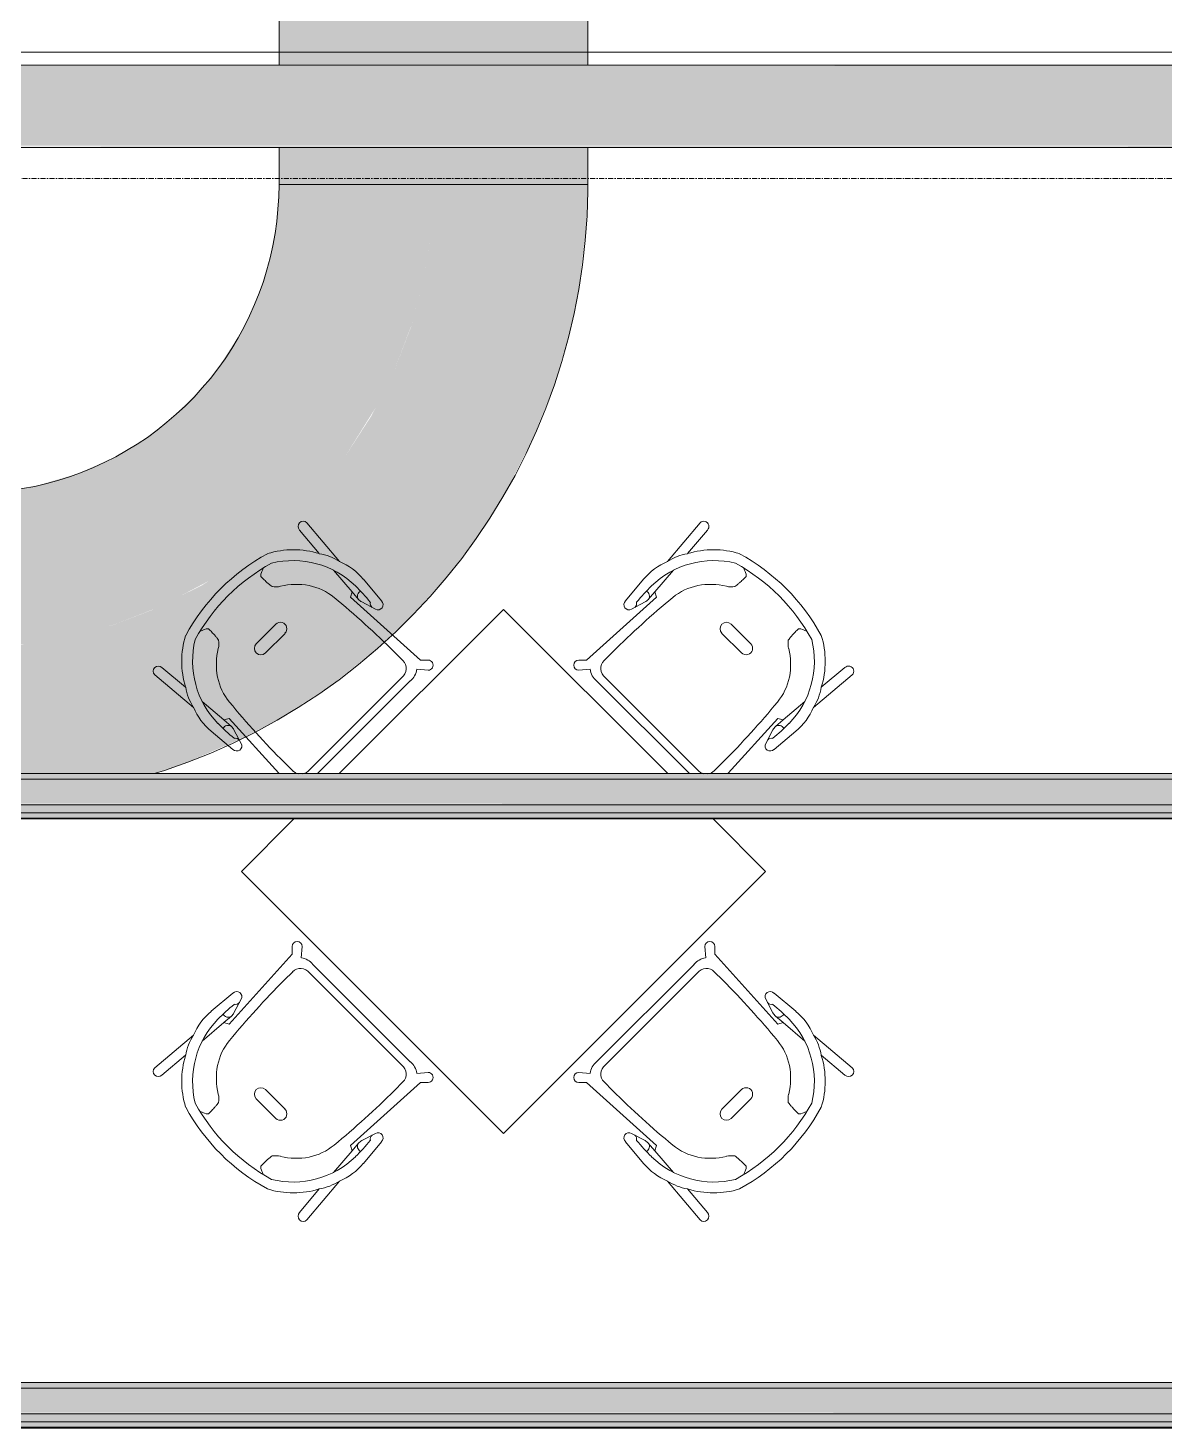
# Model space of a CAD drawing. Header units: inches. Extents: x 22011 to 32682, y -23296 to -20170.
# Drawn here: x 32129.1 to 32239.6, y -22471.5 to -22335.4 of the extents above; entities that cross this region are included whole.
import ezdxf

# ---------------------------------------------------------------- set-up
doc = ezdxf.new("R2010")
doc.units = ezdxf.units.IN
doc.header["$MEASUREMENT"] = 0
doc.linetypes.add('Grid Line 1_2_', pattern=[0.875, 0.5, -0.125, 0.125, -0.125])
for name, color, linetype, lineweight in [('A-ROOF', 132, 'Continuous', 9), ('C-TOPO', 7, 'Continuous', 9), ('I-FURN', 30, 'Continuous', 9), ('M-HVAC-DUCT', 70, 'Continuous', 9), ('S-BEAM', 12, 'Continuous', 9), ('S-GRID', 1, 'Continuous', 9)]:
    doc.layers.add(name, color=color, linetype=linetype, lineweight=lineweight)

# ---------------------------------------------------------------- blocks, each defined once
blk = doc.blocks.new('Falcon 7700 Series Pedestal Base - 36_ Square Top x 30_ - Wheelchair Height-V99-Roof Low')
at = {"layer": 'I-FURN'}
for p, q in [((4.53, 18), (-18, 18)), ((-18, 18), (-18, -4.53)), ((18, 18), (10.79, 18)), ((18, -18), (18, 18)), ((-18, -10.79), (-18, -18)), ((-18, -18), (18, -18))]:
    blk.add_line(p, q, dxfattribs=at)
blk = doc.blocks.new('HermanMiller_Collection_Air-Chair_SideChair_Arms - Arms-V100-Roof Low')
at = {"layer": 'I-FURN'}
for p, q in [((-3.55, 10.02), (-8.45, 10.45)), ((2.04, 10.2), (-0.69, 10.45)), ((-8.45, 9.45), (-5.47, 9.18)), ((-3.35, 9.02), (-0.6, 8.8)), ((-0.34, 8.32), (-0.6, 8.8)), ((-0.6, 8.8), (0.38, 8.73)), ((8.79, 8.8), (-0.34, 8.32)), ((0.77, 8.78), (2.2, 9.22)), ((9.32, 9.33), (8.79, 8.8)), ((9.17, 7.94), (10.01, 8.64)), ((6.45, 7.57), (7.62, 7.57)), ((8.7, 6.35), (8.7, -6.35)), ((9.52, -6.01), (9.52, 6.69)), ((-3.6, 1.35), (-3.6, -1.35)), ((-2.35, -1.35), (-2.35, 1.35)), ((6.45, -7.57), (7.62, -7.57)), ((-5.47, -9.18), (-8.45, -9.45)), ((-3.35, -9.02), (-0.6, -8.8)), ((-0.6, -8.8), (-0.34, -8.32)), ((0.38, -8.73), (-0.6, -8.8)), ((-0.34, -8.32), (6.83, -8.7)), ((2.2, -9.22), (0.77, -8.78)), ((-8.45, -10.45), (-3.55, -10.02)), ((-0.69, -10.45), (2.04, -10.2))]:
    blk.add_line(p, q, dxfattribs=at)
for centre, radius, start, end in [((-8.45, 9.95), 0.5, 90, 270), ((-2.46, 4.97), 5.17, 102.2096, 125.548), ((-1.25, 4.41), 6.06, 84.7201, 112.311), ((2.06, 9.7), 0.499, 287, 91.3054), ((-1.51, 1.66), 8.5, 117.7851, 152.2149), ((-0.65, 0.76), 8.69, 90.7893, 148.9202), ((-0.51, -9.88), 19.32, 84.4222, 90.7893), ((0.44, 9.26), 0.53, 159.7405, 262.7198), ((0.45, 9.65), 0.924, 265.6115, 290.3639), ((1.81, 9.64), 0.521, 212.9555, 275.0445), ((9.66, 8.99), 0.49, 315, 135), ((-0.92, 1.66), 5.55, 95.4677, 123.4626), ((6.58, -76.67), 84.24, 90.0911, 95.4677), ((7.62, 6.48), 1.09, 353.2467, 90.0911), ((7.56, 6.82), 1.97, 356.1033, 34.6542), ((9.93, 0), 19.77, 163.4787, 196.5213), ((-0.23, 0.83), 6.63, 124.5004, 148.6439), ((9.93, 0), 18.77, 163.7855, 196.2145), ((-7.66, 5.36), 2.08, 305.4968, 328.6439), ((-2.98, 1.35), 0.625, 360, 180), ((-2.98, -1.35), 0.625, 180, 360), ((-7.66, -5.36), 2.08, 31.3561, 54.5032), ((-0.65, -0.76), 8.69, 211.0798, 269.2107), ((-0.23, -0.83), 6.63, 211.3561, 235.4996), ((-1.51, -1.66), 8.5, 207.7851, 242.2149), ((-0.92, -1.66), 5.55, 236.5374, 264.5323), ((7.62, -6.48), 1.09, 327.2652, 6.7533), ((6.58, 76.67), 84.24, 264.5323, 269.9089), ((7.62, -6.48), 1.09, 269.9089, 306.7402), ((-8.45, -9.95), 0.5, 90, 270), ((-2.46, -4.97), 5.17, 234.452, 257.7904), ((-0.51, 9.88), 19.32, 269.2107, 275.5778), ((0.44, -9.26), 0.53, 97.2802, 200.2595), ((0.45, -9.65), 0.924, 69.6361, 94.3885), ((1.81, -9.64), 0.521, 84.9555, 147.0445), ((2.06, -9.7), 0.499, 268.6946, 73), ((-1.25, -4.41), 6.06, 247.689, 275.2799)]:
    blk.add_arc(centre, radius, start, end, dxfattribs=at)
for centre, major_axis, ratio, start_param, end_param in [((-7.46, 6.92), (0.03, 3.66), 0.320235, 2.34328, 2.536765), ((-7.87, 5.38), (-0.03, 1.79), 0.298783, 2.522217, 3.153947), ((-7.46, -6.92), (-0.03, 3.66), 0.320235, 0.604828, 0.798312), ((-7.87, -5.38), (0.03, 1.79), 0.298783, 6.270831, 6.902561)]:
    blk.add_ellipse(centre, major_axis=major_axis, ratio=ratio, start_param=start_param, end_param=end_param, dxfattribs=at)
for points in [[(-6.45, 3.67), (-6.52, 3.66), (-6.67, 3.64), (-6.9, 3.62), (-7.13, 3.61), (-7.4, 3.6), (-7.65, 3.59), (-7.83, 3.59)], [(-6.45, -3.67), (-6.52, -3.66), (-6.67, -3.64), (-6.9, -3.62), (-7.13, -3.61), (-7.4, -3.6), (-7.65, -3.59), (-7.83, -3.59)]]:
    blk.add_open_spline(points, degree=3, knots=[-1, -1, -1, -1, -0.75, -0.5, -0.375, -0.25, 0, 0, 0, 0], dxfattribs=at)
blk = doc.blocks.new('HermanMiller_Collection_Air-Chair_SideChair_Arms - Arms-460524-Roof Low')
at = {"layer": 'I-FURN'}
for p, q in [((-8.45, 10.45), (-3.55, 10.02)), ((-0.69, 10.45), (2.04, 10.2)), ((-5.47, 9.18), (-8.45, 9.45)), ((-3.35, 9.02), (-0.6, 8.8)), ((-0.6, 8.8), (-0.34, 8.32)), ((0.38, 8.73), (-0.6, 8.8)), ((-0.34, 8.32), (8.79, 8.8)), ((2.2, 9.22), (0.77, 8.78)), ((8.79, 8.8), (9.32, 9.33)), ((10.01, 8.64), (9.17, 7.94)), ((6.45, 7.57), (7.62, 7.57)), ((8.7, -6.35), (8.7, 6.35)), ((9.52, 6.69), (9.52, -6.69)), ((-3.6, -1.35), (-3.6, 1.35)), ((-2.35, 1.35), (-2.35, -1.35)), ((6.45, -7.57), (7.62, -7.57)), ((9.17, -7.94), (10.01, -8.64)), ((-8.45, -9.45), (-5.47, -9.18)), ((-3.35, -9.02), (-0.6, -8.8)), ((-0.34, -8.32), (-0.6, -8.8)), ((-0.6, -8.8), (0.38, -8.73)), ((8.79, -8.8), (-0.34, -8.32)), ((0.77, -8.78), (2.2, -9.22)), ((9.32, -9.33), (8.79, -8.8)), ((-3.55, -10.02), (-8.45, -10.45)), ((2.04, -10.2), (-0.69, -10.45))]:
    blk.add_line(p, q, dxfattribs=at)
for centre, radius, start, end in [((-8.45, 9.95), 0.5, 90, 270), ((-2.46, 4.97), 5.17, 102.2096, 125.548), ((-1.25, 4.41), 6.06, 84.7201, 112.311), ((2.06, 9.7), 0.499, 287, 91.3054), ((-1.51, 1.66), 8.5, 117.7851, 152.2149), ((-0.65, 0.76), 8.69, 90.7893, 148.9202), ((-0.51, -9.88), 19.32, 84.4222, 90.7893), ((0.44, 9.26), 0.53, 159.7405, 262.7198), ((0.45, 9.65), 0.924, 265.6115, 290.3639), ((1.81, 9.64), 0.521, 212.9555, 275.0445), ((9.66, 8.99), 0.49, 315, 135), ((-0.92, 1.66), 5.55, 95.4677, 123.4626), ((6.58, -76.67), 84.24, 90.0911, 95.4677), ((7.62, 6.48), 1.09, 353.2467, 90.0911), ((7.56, 6.82), 1.97, 356.1033, 34.6542), ((9.93, 0), 19.77, 163.4787, 196.5213), ((-0.23, 0.83), 6.63, 124.5004, 148.6439), ((9.93, 0), 18.77, 163.7855, 196.2145), ((-7.66, 5.36), 2.08, 305.4968, 328.6439), ((-2.98, 1.35), 0.625, 0, 180), ((-2.98, -1.35), 0.625, 180, 0), ((-7.66, -5.36), 2.08, 31.3561, 54.5032), ((-0.65, -0.76), 8.69, 211.0798, 269.2107), ((-0.23, -0.83), 6.63, 211.3561, 235.4996), ((-1.51, -1.66), 8.5, 207.7851, 242.2149), ((-0.92, -1.66), 5.55, 236.5374, 264.5323), ((7.62, -6.48), 1.09, 269.9089, 6.7533), ((7.56, -6.82), 1.97, 325.3458, 3.8967), ((6.58, 76.67), 84.24, 264.5323, 269.9089), ((-8.45, -9.95), 0.5, 90, 270), ((-2.46, -4.97), 5.17, 234.452, 257.7904), ((-0.51, 9.88), 19.32, 269.2107, 275.5778), ((0.44, -9.26), 0.53, 97.2802, 200.2595), ((0.45, -9.65), 0.924, 69.6361, 94.3885), ((1.81, -9.64), 0.521, 84.9555, 147.0445), ((2.06, -9.7), 0.499, 268.6946, 73), ((9.66, -8.99), 0.49, 225, 45), ((-1.25, -4.41), 6.06, 247.689, 275.2799)]:
    blk.add_arc(centre, radius, start, end, dxfattribs=at)
for centre, major_axis, ratio, start_param, end_param in [((-7.46, 6.92), (0.03, 3.66), 0.320235, 2.34328, 2.536765), ((-7.87, 5.38), (-0.03, 1.79), 0.298783, 2.522217, 3.153947), ((-7.46, -6.92), (-0.03, 3.66), 0.320235, 0.604828, 0.798312), ((-7.87, -5.38), (0.03, 1.79), 0.298783, 6.270831, 6.902561)]:
    blk.add_ellipse(centre, major_axis=major_axis, ratio=ratio, start_param=start_param, end_param=end_param, dxfattribs=at)
for points in [[(-6.45, 3.67), (-6.52, 3.66), (-6.67, 3.64), (-6.9, 3.62), (-7.13, 3.61), (-7.4, 3.6), (-7.65, 3.59), (-7.83, 3.59)], [(-6.45, -3.67), (-6.52, -3.66), (-6.67, -3.64), (-6.9, -3.62), (-7.13, -3.61), (-7.4, -3.6), (-7.65, -3.59), (-7.83, -3.59)]]:
    blk.add_open_spline(points, degree=3, knots=[-1, -1, -1, -1, -0.75, -0.5, -0.375, -0.25, 0, 0, 0, 0], dxfattribs=at)
blk = doc.blocks.new('HermanMiller_Collection_Air-Chair_SideChair_Arms - Arms-V101-Roof Low')
at = {"layer": 'I-FURN'}
for p, q in [((-8.45, 10.45), (-3.55, 10.02)), ((-0.69, 10.45), (2.04, 10.2)), ((-5.47, 9.18), (-8.45, 9.45)), ((-3.35, 9.02), (-0.6, 8.8)), ((-0.6, 8.8), (-0.34, 8.32)), ((0.38, 8.73), (-0.6, 8.8)), ((-0.34, 8.32), (6.83, 8.7)), ((2.2, 9.22), (0.77, 8.78)), ((6.45, 7.57), (7.62, 7.57)), ((8.7, -6.35), (8.7, 6.35)), ((9.52, 6.01), (9.52, -6.69)), ((-3.6, -1.35), (-3.6, 1.35)), ((-2.35, 1.35), (-2.35, -1.35)), ((6.45, -7.57), (7.62, -7.57)), ((9.17, -7.94), (10.01, -8.64)), ((-8.45, -9.45), (-5.47, -9.18)), ((-3.35, -9.02), (-0.6, -8.8)), ((-0.34, -8.32), (-0.6, -8.8)), ((-0.6, -8.8), (0.38, -8.73)), ((8.79, -8.8), (-0.34, -8.32)), ((0.77, -8.78), (2.2, -9.22)), ((9.32, -9.33), (8.79, -8.8)), ((-3.55, -10.02), (-8.45, -10.45)), ((2.04, -10.2), (-0.69, -10.45))]:
    blk.add_line(p, q, dxfattribs=at)
for centre, radius, start, end in [((-8.45, 9.95), 0.5, 90, 270), ((-2.46, 4.97), 5.17, 102.2096, 125.548), ((-1.25, 4.41), 6.06, 84.7201, 112.311), ((2.06, 9.7), 0.499, 287, 91.3054), ((-1.51, 1.66), 8.5, 117.7851, 152.2149), ((-0.65, 0.76), 8.69, 90.7893, 148.9202), ((-0.51, -9.88), 19.32, 84.4222, 90.7893), ((0.44, 9.26), 0.53, 159.7405, 262.7198), ((0.45, 9.65), 0.924, 265.6115, 290.3639), ((1.81, 9.64), 0.521, 212.9555, 275.0445), ((-0.92, 1.66), 5.55, 95.4677, 123.4626), ((6.58, -76.67), 84.24, 90.0911, 95.4677), ((7.62, 6.48), 1.09, 53.2598, 90.0911), ((7.62, 6.48), 1.09, 353.2467, 32.7348), ((9.93, 0), 19.77, 163.4787, 196.5213), ((-0.23, 0.83), 6.63, 124.5004, 148.6439), ((9.93, 0), 18.77, 163.7855, 196.2145), ((-7.66, 5.36), 2.08, 305.4968, 328.6439), ((-2.98, 1.35), 0.625, 0, 180), ((-2.98, -1.35), 0.625, 180, 0), ((-7.66, -5.36), 2.08, 31.3561, 54.5032), ((-0.65, -0.76), 8.69, 211.0798, 269.2107), ((-0.23, -0.83), 6.63, 211.3561, 235.4996), ((-1.51, -1.66), 8.5, 207.7851, 242.2149), ((-0.92, -1.66), 5.55, 236.5374, 264.5323), ((7.62, -6.48), 1.09, 269.9089, 6.7533), ((7.56, -6.82), 1.97, 325.3458, 3.8967), ((6.58, 76.67), 84.24, 264.5323, 269.9089), ((-8.45, -9.95), 0.5, 90, 270), ((-2.46, -4.97), 5.17, 234.452, 257.7904), ((-0.51, 9.88), 19.32, 269.2107, 275.5778), ((0.44, -9.26), 0.53, 97.2802, 200.2595), ((0.45, -9.65), 0.924, 69.6361, 94.3885), ((1.81, -9.64), 0.521, 84.9555, 147.0445), ((2.06, -9.7), 0.499, 268.6946, 73), ((9.66, -8.99), 0.49, 225, 45), ((-1.25, -4.41), 6.06, 247.689, 275.2799)]:
    blk.add_arc(centre, radius, start, end, dxfattribs=at)
for centre, major_axis, ratio, start_param, end_param in [((-7.46, 6.92), (0.03, 3.66), 0.320235, 2.34328, 2.536765), ((-7.87, 5.38), (-0.03, 1.79), 0.298783, 2.522217, 3.153947), ((-7.46, -6.92), (-0.03, 3.66), 0.320235, 0.604828, 0.798312), ((-7.87, -5.38), (0.03, 1.79), 0.298783, 6.270831, 6.902561)]:
    blk.add_ellipse(centre, major_axis=major_axis, ratio=ratio, start_param=start_param, end_param=end_param, dxfattribs=at)
for points in [[(-6.45, 3.67), (-6.52, 3.66), (-6.67, 3.64), (-6.9, 3.62), (-7.13, 3.61), (-7.4, 3.6), (-7.65, 3.59), (-7.83, 3.59)], [(-6.45, -3.67), (-6.52, -3.66), (-6.67, -3.64), (-6.9, -3.62), (-7.13, -3.61), (-7.4, -3.6), (-7.65, -3.59), (-7.83, -3.59)]]:
    blk.add_open_spline(points, degree=3, knots=[-1, -1, -1, -1, -0.75, -0.5, -0.375, -0.25, 0, 0, 0, 0], dxfattribs=at)
blk = doc.blocks.new('HermanMiller_Collection_Air-Chair_SideChair_Arms - Arms-V70-Roof Low')
at = {"layer": 'I-FURN'}
for p, q in [((-3.55, 10.02), (-8.45, 10.45)), ((2.04, 10.2), (-0.69, 10.45)), ((-8.45, 9.45), (-5.47, 9.18)), ((-3.35, 9.02), (-0.6, 8.8)), ((-0.34, 8.32), (-0.6, 8.8)), ((-0.6, 8.8), (0.38, 8.73)), ((8.79, 8.8), (-0.34, 8.32)), ((0.77, 8.78), (2.2, 9.22)), ((9.32, 9.33), (8.79, 8.8)), ((9.17, 7.94), (10.01, 8.64)), ((6.45, 7.57), (7.62, 7.57)), ((8.7, 6.35), (8.7, -6.35)), ((9.52, -6.69), (9.52, 6.69)), ((-3.6, 1.35), (-3.6, -1.35)), ((-2.35, -1.35), (-2.35, 1.35)), ((6.45, -7.57), (7.62, -7.57)), ((10.01, -8.64), (9.17, -7.94)), ((-5.47, -9.18), (-8.45, -9.45)), ((-3.35, -9.02), (-0.6, -8.8)), ((-0.6, -8.8), (-0.34, -8.32)), ((0.38, -8.73), (-0.6, -8.8)), ((-0.34, -8.32), (8.79, -8.8)), ((2.2, -9.22), (0.77, -8.78)), ((8.79, -8.8), (9.32, -9.33)), ((-8.45, -10.45), (-3.55, -10.02)), ((-0.69, -10.45), (2.04, -10.2))]:
    blk.add_line(p, q, dxfattribs=at)
for centre, radius, start, end in [((-8.45, 9.95), 0.5, 90, 270), ((-2.46, 4.97), 5.17, 102.2096, 125.548), ((-1.25, 4.41), 6.06, 84.7201, 112.311), ((2.06, 9.7), 0.499, 287, 91.3054), ((-1.51, 1.66), 8.5, 117.7851, 152.2149), ((-0.65, 0.76), 8.69, 90.7893, 148.9202), ((-0.51, -9.88), 19.32, 84.4222, 90.7893), ((0.44, 9.26), 0.53, 159.7405, 262.7198), ((0.45, 9.65), 0.924, 265.6115, 290.3639), ((1.81, 9.64), 0.521, 212.9555, 275.0445), ((9.66, 8.99), 0.49, 315, 135), ((-0.92, 1.66), 5.55, 95.4677, 123.4626), ((6.58, -76.67), 84.24, 90.0911, 95.4677), ((7.62, 6.48), 1.09, 353.2467, 90.0911), ((7.56, 6.82), 1.97, 356.1033, 34.6542), ((9.93, 0), 19.77, 163.4787, 196.5213), ((-0.23, 0.83), 6.63, 124.5004, 148.6439), ((9.93, 0), 18.77, 163.7855, 196.2145), ((-7.66, 5.36), 2.08, 305.4968, 328.6439), ((-2.98, 1.35), 0.625, 360, 180), ((-2.98, -1.35), 0.625, 180, 360), ((-7.66, -5.36), 2.08, 31.3561, 54.5032), ((-0.65, -0.76), 8.69, 211.0798, 269.2107), ((-0.23, -0.83), 6.63, 211.3561, 235.4996), ((-1.51, -1.66), 8.5, 207.7851, 242.2149), ((-0.92, -1.66), 5.55, 236.5374, 264.5323), ((7.62, -6.48), 1.09, 269.9089, 6.7533), ((7.56, -6.82), 1.97, 325.3458, 3.8967), ((6.58, 76.67), 84.24, 264.5323, 269.9089), ((-8.45, -9.95), 0.5, 90, 270), ((-2.46, -4.97), 5.17, 234.452, 257.7904), ((-0.51, 9.88), 19.32, 269.2107, 275.5778), ((0.44, -9.26), 0.53, 97.2802, 200.2595), ((0.45, -9.65), 0.924, 69.6361, 94.3885), ((1.81, -9.64), 0.521, 84.9555, 147.0445), ((2.06, -9.7), 0.499, 268.6946, 73), ((9.66, -8.99), 0.49, 225, 45), ((-1.25, -4.41), 6.06, 247.689, 275.2799)]:
    blk.add_arc(centre, radius, start, end, dxfattribs=at)
for centre, major_axis, ratio, start_param, end_param in [((-7.46, 6.92), (0.03, 3.66), 0.320235, 2.34328, 2.536765), ((-7.87, 5.38), (-0.03, 1.79), 0.298783, 2.522217, 3.153947), ((-7.46, -6.92), (-0.03, 3.66), 0.320235, 0.604828, 0.798312), ((-7.87, -5.38), (0.03, 1.79), 0.298783, 6.270831, 6.902561)]:
    blk.add_ellipse(centre, major_axis=major_axis, ratio=ratio, start_param=start_param, end_param=end_param, dxfattribs=at)
for points in [[(-6.45, 3.67), (-6.52, 3.66), (-6.67, 3.64), (-6.9, 3.62), (-7.13, 3.61), (-7.4, 3.6), (-7.65, 3.59), (-7.83, 3.59)], [(-6.45, -3.67), (-6.52, -3.66), (-6.67, -3.64), (-6.9, -3.62), (-7.13, -3.61), (-7.4, -3.6), (-7.65, -3.59), (-7.83, -3.59)]]:
    blk.add_open_spline(points, degree=3, knots=[-1, -1, -1, -1, -0.75, -0.5, -0.375, -0.25, 0, 0, 0, 0], dxfattribs=at)
blk = doc.blocks.new('Girt_Z - 10_D-559341-Roof Low')
at = {"layer": 'S-BEAM'}
h = blk.add_hatch(color=256, dxfattribs=at)
h.paths.add_polyline_path([(26257.69, -22408.42), (26257.69, -22407.85), (25726.39, -22407.85), (25726.39, -22408.42), (26230.93, -22408.42)], flags=0)
h.paths.add_polyline_path([(22225.09, -22408.42), (22376.1, -22408.42), (22376.1, -22407.85), (22225.09, -22407.85)], flags=0)
h.paths.add_polyline_path([(22376.89, -22408.42), (22793.89, -22408.42), (22793.89, -22407.85), (22376.89, -22407.85)], flags=0)
h.paths.add_polyline_path([(22798.89, -22408.42), (23141.61, -22408.42), (23141.61, -22407.85), (22798.89, -22407.85)], flags=0)
h.paths.add_polyline_path([(25721.39, -22408.42), (25721.39, -22407.85), (25647.39, -22407.85), (25647.39, -22408.42), (25698.94, -22408.42)], flags=0)
h.paths.add_polyline_path([(23146.61, -22408.42), (24625.89, -22408.42), (24625.89, -22407.85), (23146.61, -22407.85), (23146.61, -22408.12)], flags=0)
h.paths.add_polyline_path([(25642.39, -22408.42), (25642.39, -22407.85), (25381.39, -22407.85), (25381.39, -22408.42), (25632.44, -22408.42)], flags=0)
h.paths.add_polyline_path([(25376.39, -22408.42), (25376.39, -22407.85), (25302.39, -22407.85), (25302.39, -22408.42), (25366.45, -22408.42)], flags=0)
h.paths.add_polyline_path([(25297.39, -22408.42), (25297.39, -22407.85), (25170.39, -22407.85), (25170.39, -22408.42), (25266.7, -22408.42)], flags=0)
h.paths.add_polyline_path([(25165.39, -22408.42), (25165.39, -22407.85), (25110.89, -22407.85), (25110.89, -22408.42), (25133.7, -22408.42)], flags=0)
h.paths.add_polyline_path([(25105.89, -22408.42), (25105.89, -22407.85), (24978.89, -22407.85), (24978.89, -22408.42), (25100.45, -22408.42)], flags=0)
h.paths.add_polyline_path([(24973.89, -22408.42), (24973.89, -22407.85), (24630.89, -22407.85), (24630.89, -22408.42), (24967.46, -22408.42)], flags=0)
blk.add_hatch(color=256, dxfattribs=at).paths.add_polyline_path([(26230.93, -22410.75), (26257.69, -22410.75), (26257.69, -22408.42), (22225.09, -22408.42), (22225.09, -22410.75), (26214.3, -22410.75)], flags=0)
h = blk.add_hatch(color=256, dxfattribs=at)
h.paths.add_polyline_path([(24734.71, -22410.91), (24973.89, -22410.81), (24973.89, -22410.75), (24630.89, -22410.84), (24630.89, -22410.91), (24701.46, -22410.91)], flags=0)
h.paths.add_polyline_path([(22225.09, -22410.91), (22376.1, -22410.84), (22376.1, -22410.75), (22225.09, -22410.84), (22225.09, -22410.9)], flags=0)
h.paths.add_polyline_path([(26257.69, -22410.91), (26257.69, -22410.75), (25726.39, -22410.84), (25726.39, -22410.91), (26230.93, -22410.91)], flags=0)
h.paths.add_polyline_path([(22376.89, -22410.91), (22793.89, -22410.84), (22793.89, -22410.75), (22376.89, -22410.84), (22376.89, -22410.9)], flags=0)
h.paths.add_polyline_path([(22798.89, -22410.91), (23141.61, -22410.84), (23141.61, -22410.75), (22798.89, -22410.85), (22798.89, -22410.9)], flags=0)
h.paths.add_polyline_path([(23146.61, -22410.91), (24625.89, -22410.8), (24625.89, -22410.75), (23146.61, -22410.85), (23146.61, -22410.9)], flags=0)
h.paths.add_polyline_path([(25721.39, -22410.91), (25721.39, -22410.75), (25647.39, -22410.84), (25647.39, -22410.91), (25698.94, -22410.91)], flags=0)
h.paths.add_polyline_path([(25642.39, -22410.91), (25642.39, -22410.75), (25381.39, -22410.84), (25381.39, -22410.91), (25632.44, -22410.91)], flags=0)
h.paths.add_polyline_path([(25376.39, -22410.91), (25376.39, -22410.75), (25302.39, -22410.84), (25302.39, -22410.91), (25366.45, -22410.91)], flags=0)
h.paths.add_polyline_path([(25133.7, -22410.91), (25165.39, -22410.82), (25165.39, -22410.75), (25110.89, -22410.84), (25110.89, -22410.91), (25117.08, -22410.91)], flags=0)
h.paths.add_polyline_path([(25297.39, -22410.91), (25297.39, -22410.75), (25170.39, -22410.84), (25170.39, -22410.91), (25266.7, -22410.91)], flags=0)
h.paths.add_polyline_path([(24978.89, -22410.91), (25105.89, -22410.81), (25105.89, -22410.75), (24978.89, -22410.84), (24978.89, -22410.9)], flags=0)
h = blk.add_hatch(color=256, dxfattribs=at)
h.paths.add_polyline_path([(24535.22, -22411.67), (24625.89, -22411.67), (24625.89, -22410.91), (23146.61, -22410.91), (23146.61, -22411.67), (24518.59, -22411.67)], flags=0)
h.paths.add_polyline_path([(26257.69, -22411.67), (26257.69, -22410.91), (25726.39, -22410.91), (25726.39, -22411.67), (26230.93, -22411.67)], flags=0)
h.paths.add_polyline_path([(22241.02, -22411.67), (22376.1, -22411.67), (22376.1, -22410.91), (22225.09, -22410.91), (22225.09, -22411.67)], flags=0)
h.paths.add_polyline_path([(22376.89, -22411.67), (22793.89, -22411.67), (22793.89, -22410.91), (22376.89, -22410.91)], flags=0)
h.paths.add_polyline_path([(22798.89, -22411.67), (23141.61, -22411.67), (23141.61, -22410.91), (22798.89, -22410.91)], flags=0)
h.paths.add_polyline_path([(25721.39, -22411.67), (25721.39, -22410.91), (25647.39, -22410.91), (25647.39, -22411.67), (25698.94, -22411.67)], flags=0)
h.paths.add_polyline_path([(25642.39, -22411.67), (25642.39, -22410.91), (25381.39, -22410.91), (25381.39, -22411.67), (25632.44, -22411.67)], flags=0)
h.paths.add_polyline_path([(25376.39, -22411.67), (25376.39, -22410.91), (25302.39, -22410.91), (25302.39, -22411.67), (25366.45, -22411.67)], flags=0)
h.paths.add_polyline_path([(25297.39, -22411.67), (25297.39, -22410.91), (25170.39, -22410.91), (25170.39, -22411.67), (25266.7, -22411.67)], flags=0)
h.paths.add_polyline_path([(25165.39, -22411.67), (25165.39, -22410.91), (25110.89, -22410.91), (25110.89, -22411.67), (25133.7, -22411.67)], flags=0)
h.paths.add_polyline_path([(25105.89, -22411.67), (25105.89, -22410.91), (24978.89, -22410.91), (24978.89, -22411.67), (25100.45, -22411.67)], flags=0)
h.paths.add_polyline_path([(24973.89, -22411.67), (24973.89, -22410.91), (24630.89, -22410.91), (24630.89, -22411.67), (24967.46, -22411.67)], flags=0)
h = blk.add_hatch(color=256, dxfattribs=at)
h.paths.add_polyline_path([(26257.69, -22412.2), (26257.69, -22411.67), (25726.39, -22411.67), (25726.39, -22412.2), (26230.93, -22412.2)], flags=0)
h.paths.add_polyline_path([(22241.02, -22412.2), (22376.1, -22412.2), (22376.1, -22411.67), (22225.09, -22411.67), (22225.09, -22412.2)], flags=0)
h.paths.add_polyline_path([(22376.89, -22412.2), (22793.89, -22412.2), (22793.89, -22411.67), (22376.89, -22411.67)], flags=0)
h.paths.add_polyline_path([(22798.89, -22412.2), (23141.61, -22412.2), (23141.61, -22411.67), (22798.89, -22411.67)], flags=0)
h.paths.add_polyline_path([(25721.39, -22412.2), (25721.39, -22411.67), (25647.39, -22411.67), (25647.39, -22412.2), (25698.94, -22412.2)], flags=0)
h.paths.add_polyline_path([(23146.61, -22412.2), (24625.89, -22412.2), (24625.89, -22411.67), (23146.61, -22411.67)], flags=0)
h.paths.add_polyline_path([(25642.39, -22412.2), (25642.39, -22411.67), (25381.39, -22411.67), (25381.39, -22412.2), (25443.43, -22412.2), (25443.43, -22411.93), (25593.43, -22411.93), (25593.43, -22412.2), (25632.44, -22412.2)], flags=0)
h.paths.add_polyline_path([(25376.39, -22412.2), (25376.39, -22411.67), (25302.39, -22411.67), (25302.39, -22412.2), (25366.45, -22412.2)], flags=0)
h.paths.add_polyline_path([(25297.39, -22412.2), (25297.39, -22411.67), (25170.39, -22411.67), (25170.39, -22412.2), (25266.7, -22412.2)], flags=0)
h.paths.add_polyline_path([(25165.39, -22412.2), (25165.39, -22411.67), (25110.89, -22411.67), (25110.89, -22412.2), (25133.7, -22412.2)], flags=0)
h.paths.add_polyline_path([(25105.89, -22412.2), (25105.89, -22411.67), (24978.89, -22411.67), (24978.89, -22412.2), (25100.45, -22412.2)], flags=0)
h.paths.add_polyline_path([(24973.89, -22412.2), (24973.89, -22411.67), (24630.89, -22411.67), (24630.89, -22412.2), (24967.46, -22412.2)], flags=0)
for p, q in [((26257.69, -22408.42), (22225.09, -22408.42)), ((25726.39, -22407.85), (26257.69, -22407.85)), ((22225.09, -22410.91), (26257.69, -22410.91)), ((25726.39, -22411.67), (26257.69, -22411.67)), ((25726.39, -22412.2), (26257.69, -22412.2)), ((25726.39, -22412.27), (26257.69, -22412.27))]:
    blk.add_line(p, q, dxfattribs=at)
blk = doc.blocks.new('Girt_Z - 10_D-V118-Roof Low')
at = {"layer": 'S-BEAM'}
h = blk.add_hatch(color=256, dxfattribs=at)
h.paths.add_polyline_path([(26257.69, -22467.6), (26257.69, -22467.03), (25726.39, -22467.03), (25726.39, -22467.6), (26230.93, -22467.6)], flags=0)
h.paths.add_polyline_path([(22225.09, -22467.6), (22376.1, -22467.6), (22376.1, -22467.03), (22225.09, -22467.03)], flags=0)
h.paths.add_polyline_path([(22376.89, -22467.6), (22793.89, -22467.6), (22793.89, -22467.03), (22376.89, -22467.03)], flags=0)
h.paths.add_polyline_path([(25721.39, -22467.6), (25721.39, -22467.03), (25521.39, -22467.03), (25521.39, -22467.6), (25698.94, -22467.6)], flags=0)
h.paths.add_polyline_path([(22798.89, -22467.6), (23141.61, -22467.6), (23141.61, -22467.03), (22798.89, -22467.03)], flags=0)
h.paths.add_polyline_path([(23146.61, -22467.6), (24625.89, -22467.6), (24625.89, -22467.03), (23146.61, -22467.03)], flags=0)
h.paths.add_polyline_path([(25516.39, -22467.6), (25516.39, -22467.03), (25507.39, -22467.03), (25507.39, -22467.6)], flags=0)
h.paths.add_polyline_path([(25502.39, -22467.6), (25502.39, -22467.03), (25302.39, -22467.03), (25302.39, -22467.6), (25432.95, -22467.6)], flags=0)
h.paths.add_polyline_path([(25296.2, -22467.6), (25297.39, -22467.6), (25297.39, -22467.03), (25170.39, -22467.03), (25170.39, -22467.6)], flags=0)
h.paths.add_polyline_path([(25165.39, -22467.6), (25165.39, -22467.03), (25110.89, -22467.03), (25110.89, -22467.6), (25133.7, -22467.6)], flags=0)
h.paths.add_polyline_path([(24630.89, -22467.6), (24973.89, -22467.6), (24973.89, -22467.03), (24630.89, -22467.03)], flags=0)
h.paths.add_polyline_path([(25105.89, -22467.6), (25105.89, -22467.03), (24978.89, -22467.03), (24978.89, -22467.6), (25100.45, -22467.6)], flags=0)
blk.add_hatch(color=256, dxfattribs=at).paths.add_polyline_path([(26230.93, -22469.93), (26257.69, -22469.93), (26257.69, -22467.6), (22225.09, -22467.6), (22225.09, -22469.93), (26197.68, -22469.93)], flags=0)
h = blk.add_hatch(color=256, dxfattribs=at)
h.paths.add_polyline_path([(26230.93, -22470.09), (26257.69, -22470.02), (26257.69, -22469.93), (25726.39, -22470.02), (25726.39, -22470.09), (26197.68, -22470.09)], flags=0)
h.paths.add_polyline_path([(24501.97, -22470.09), (24625.89, -22469.99), (24625.89, -22469.93), (23146.61, -22470.04), (23146.61, -22470.09), (24368.97, -22470.09)], flags=0)
h.paths.add_polyline_path([(22225.09, -22470.09), (22376.1, -22470.02), (22376.1, -22469.93), (22225.09, -22470.02), (22225.09, -22470.08)], flags=0)
h.paths.add_polyline_path([(24630.89, -22470.09), (24973.89, -22469.99), (24973.89, -22469.93), (24630.89, -22470.02), (24630.89, -22470.08)], flags=0)
h.paths.add_polyline_path([(25721.39, -22470.09), (25721.39, -22469.93), (25521.39, -22470.02), (25521.39, -22470.09), (25698.94, -22470.09)], flags=0)
h.paths.add_polyline_path([(24978.89, -22470.09), (25105.89, -22470), (25105.89, -22469.93), (24978.89, -22470.02), (24978.89, -22470.09)], flags=0)
h.paths.add_polyline_path([(22376.89, -22470.09), (22793.89, -22470.02), (22793.89, -22469.93), (22376.89, -22470.03), (22376.89, -22470.08)], flags=0)
h.paths.add_polyline_path([(23141.61, -22470.09), (23141.61, -22469.93), (22798.89, -22470.03), (22798.89, -22470.09), (23039, -22470.09)], flags=0)
h.paths.add_polyline_path([(25110.89, -22470.09), (25165.39, -22470), (25165.39, -22469.93), (25110.89, -22470.02), (25110.89, -22470.09)], flags=0)
h.paths.add_polyline_path([(25170.39, -22470.09), (25297.39, -22470), (25297.39, -22469.93), (25170.39, -22470.02), (25170.39, -22470.09)], flags=0)
h.paths.add_polyline_path([(25516.39, -22470.09), (25516.39, -22469.93), (25507.39, -22470.02), (25507.39, -22470.09)], flags=0)
h.paths.add_polyline_path([(25502.39, -22470.09), (25502.39, -22469.93), (25302.39, -22470.02), (25302.39, -22470.09), (25432.95, -22470.09)], flags=0)
h = blk.add_hatch(color=256, dxfattribs=at)
h.paths.add_polyline_path([(24978.89, -22470.86), (25105.89, -22470.86), (25105.89, -22470.09), (24978.89, -22470.09)], flags=0)
h.paths.add_polyline_path([(26257.69, -22470.86), (26257.69, -22470.09), (25726.39, -22470.09), (25726.39, -22470.86), (26230.93, -22470.86)], flags=0)
h.paths.add_polyline_path([(22241.02, -22470.86), (22376.1, -22470.86), (22376.1, -22470.09), (22225.09, -22470.09), (22225.09, -22470.86)], flags=0)
h.paths.add_polyline_path([(22376.89, -22470.86), (22793.89, -22470.86), (22793.89, -22470.09), (22376.89, -22470.09)], flags=0)
h.paths.add_polyline_path([(22798.89, -22470.86), (23141.61, -22470.86), (23141.61, -22470.09), (22798.89, -22470.09)], flags=0)
h.paths.add_polyline_path([(25721.39, -22470.86), (25721.39, -22470.09), (25521.39, -22470.09), (25521.39, -22470.86), (25698.94, -22470.86)], flags=0)
h.paths.add_polyline_path([(23146.61, -22470.86), (24625.89, -22470.86), (24625.89, -22470.09), (23146.61, -22470.09)], flags=0)
h.paths.add_polyline_path([(25516.39, -22470.86), (25516.39, -22470.09), (25507.39, -22470.09), (25507.39, -22470.86)], flags=0)
h.paths.add_polyline_path([(25502.39, -22470.86), (25502.39, -22470.09), (25302.39, -22470.09), (25302.39, -22470.86), (25432.95, -22470.86)], flags=0)
h.paths.add_polyline_path([(25297.39, -22470.86), (25297.39, -22470.09), (25170.39, -22470.09), (25170.39, -22470.86), (25295.99, -22470.86)], flags=0)
h.paths.add_polyline_path([(25165.39, -22470.86), (25165.39, -22470.09), (25110.89, -22470.09), (25110.89, -22470.86), (25133.7, -22470.86)], flags=0)
h.paths.add_polyline_path([(24630.89, -22470.86), (24973.89, -22470.86), (24973.89, -22470.09), (24630.89, -22470.09)], flags=0)
h = blk.add_hatch(color=256, dxfattribs=at)
h.paths.add_polyline_path([(26257.69, -22471.39), (26257.69, -22470.86), (25726.39, -22470.86), (25726.39, -22471.39), (26230.93, -22471.39)], flags=0)
h.paths.add_polyline_path([(22225.09, -22471.39), (22376.1, -22471.39), (22376.1, -22470.86), (22225.09, -22470.86)], flags=0)
h.paths.add_polyline_path([(22376.89, -22471.39), (22793.89, -22471.39), (22793.89, -22470.86), (22376.89, -22470.86)], flags=0)
h.paths.add_polyline_path([(25721.39, -22471.39), (25721.39, -22470.86), (25521.39, -22470.86), (25521.39, -22471.39), (25698.94, -22471.39)], flags=0)
h.paths.add_polyline_path([(22798.89, -22471.39), (23141.61, -22471.39), (23141.61, -22470.86), (22798.89, -22470.86)], flags=0)
h.paths.add_polyline_path([(23146.61, -22471.39), (24625.89, -22471.39), (24625.89, -22470.86), (23146.61, -22470.86)], flags=0)
h.paths.add_polyline_path([(25516.39, -22471.39), (25516.39, -22470.86), (25507.39, -22470.86), (25507.39, -22471.39)], flags=0)
h.paths.add_polyline_path([(25502.39, -22471.39), (25502.39, -22470.86), (25302.39, -22470.86), (25302.39, -22471.39), (25432.95, -22471.39)], flags=0)
h.paths.add_polyline_path([(25295.96, -22471.39), (25297.39, -22471.39), (25297.39, -22470.86), (25170.39, -22470.86), (25170.39, -22471.39)], flags=0)
h.paths.add_polyline_path([(25165.39, -22471.39), (25165.39, -22470.86), (25110.89, -22470.86), (25110.89, -22471.39), (25133.7, -22471.39)], flags=0)
h.paths.add_polyline_path([(24630.89, -22471.39), (24973.89, -22471.39), (24973.89, -22470.86), (24630.89, -22470.86)], flags=0)
h.paths.add_polyline_path([(25105.89, -22471.39), (25105.89, -22470.86), (24978.89, -22470.86), (24978.89, -22471.39), (25100.45, -22471.39)], flags=0)
for p, q in [((25726.39, -22467.03), (26257.69, -22467.03)), ((26257.69, -22467.6), (22225.09, -22467.6)), ((22225.09, -22470.09), (26257.69, -22470.09)), ((25726.39, -22470.86), (26257.69, -22470.86)), ((25726.39, -22471.39), (26257.69, -22471.39)), ((25726.39, -22471.46), (26257.69, -22471.46))]:
    blk.add_line(p, q, dxfattribs=at)
blk = doc.blocks.new('Round Elbow - 1_5 D-363045-Roof Low')
at = {"layer": 'M-HVAC-DUCT'}
for points in [[(-45, 0), (-39.56, 0.36), (-35.64, 0.98), (-30.97, 2.25), (-26.55, 3.97), (-21.82, 6.47), (-18.55, 8.59), (-14.89, 11.56), (-11.52, 14.93), (-8.59, 18.55), (-5.59, 23.35), (-3.89, 26.7), (-2.15, 31.28), (-0.98, 35.64), (-0.25, 40.3), (0, 45), (-15, 45), (-15.24, 41.28), (-15.91, 37.71), (-16.95, 34.36), (-18.49, 30.97), (-20.81, 27.32), (-22.54, 25.11), (-25.52, 22.22), (-28.14, 20.2), (-31.1, 18.42), (-34.6, 16.88), (-38.39, 15.77), (-41.38, 15.22), (-45, 14.99), (-45, 0.83)], [(-27.48, -12.22), (-27.14, -12.22), (-24.27, -11.3), (-18.63, -8.85), (-15, -6.96), (-9.86, -3.6), (-5.56, -0.16), (-2.06, 3.13), (1.44, 7.06), (4.26, 10.76), (7.04, 15.15), (9.61, 20.2), (11.64, 25.3), (13.13, 30.24), (14.09, 34.58), (14.82, 40.8), (15, 45), (0, 45), (-0.41, 39.27), (-0.98, 35.64), (-2.2, 31.09), (-3.89, 26.7), (-6.03, 22.5), (-8.59, 18.55), (-11.56, 14.89), (-15.02, 11.46), (-18.55, 8.59), (-22.5, 6.03), (-27.44, 3.6), (-31.09, 2.2), (-36.61, 0.83), (-40.3, 0.25), (-45, 0), (-45, -12.22), (-27.58, -12.22)]]:
    blk.add_hatch(color=256, dxfattribs=at).paths.add_polyline_path(points, flags=0)
for p, q in [((-15, 45), (0, 45)), ((0, 45), (15, 45)), ((-45, 0), (-45, 15)), ((-45, -12.27), (-45, 0))]:
    blk.add_line(p, q, dxfattribs=at)
at = {"layer": 'M-HVAC-DUCT', "flags": 128}
for points in [[(-15, 45), (-15.02, 43.8), (-15.1, 42.6), (-15.22, 41.41), (-15.38, 40.22), (-15.6, 39.04), (-15.86, 37.87), (-16.17, 36.71), (-16.52, 35.56), (-16.92, 34.43), (-17.37, 33.32), (-17.86, 32.22), (-18.39, 31.15), (-18.97, 30.09), (-19.58, 29.06), (-20.24, 28.06), (-20.94, 27.08), (-21.67, 26.14), (-22.45, 25.22), (-23.25, 24.33), (-24.1, 23.48), (-24.98, 22.66), (-25.89, 21.88), (-26.83, 21.13), (-27.79, 20.42), (-28.79, 19.76), (-29.81, 19.13), (-30.86, 18.54), (-31.93, 18), (-33.02, 17.5), (-34.13, 17.04), (-35.26, 16.63), (-36.4, 16.26), (-37.55, 15.94), (-38.72, 15.66), (-39.9, 15.44), (-41.09, 15.26), (-42.28, 15.12), (-43.48, 15.04), (-44.68, 15), (-45, 15)], [(-26.99, -12.22), (-26.13, -11.95), (-23.86, -11.15), (-21.63, -10.26), (-19.44, -9.29), (-17.29, -8.22), (-15.19, -7.07), (-13.13, -5.84), (-11.12, -4.52), (-9.17, -3.13), (-7.27, -1.65), (-5.44, -0.11), (-3.66, 1.51), (-1.96, 3.2), (-0.32, 4.95), (1.24, 6.77), (2.74, 8.65), (4.15, 10.59), (5.49, 12.58), (6.74, 14.63), (7.92, 16.72), (9.01, 18.86), (10.01, 21.04), (10.92, 23.26), (11.75, 25.51), (12.48, 27.8), (13.12, 30.11), (13.67, 32.45), (14.13, 34.8), (14.49, 37.17), (14.75, 39.56), (14.92, 41.95), (15, 44.35), (15, 45)]]:
    blk.add_lwpolyline(points, dxfattribs=at)
blk = doc.blocks.new('Girt_C - 8_D-560228-Roof Low')
at = {"layer": 'S-BEAM'}
for points in [[(26270.39, -22339.24), (26270.39, -22339.05), (25993.18, -22339.15), (25993.18, -22339.24), (26264.18, -22339.24)], [(26270.39, -22346.87), (26270.39, -22339.24), (25993.18, -22339.24), (25993.18, -22346.87), (26264.18, -22346.87)], [(26270.39, -22347.05), (26270.39, -22346.87), (25993.18, -22346.96), (25993.18, -22347.05), (26264.18, -22347.05)]]:
    blk.add_hatch(color=256, dxfattribs=at).paths.add_polyline_path(points, flags=0)
for p, q in [((26270.39, -22339.05), (25993.18, -22339.05)), ((25993.18, -22347.05), (26270.39, -22347.05))]:
    blk.add_line(p, q, dxfattribs=at)

msp = doc.modelspace()

# ---------------------------------------------------------------- hatches: boundary and pattern name
at = {"layer": 'M-HVAC-DUCT'}
for points in [[(32158.89, -22337.77), (32168.53, -22337.77), (32168.53, -22311.02), (32153.53, -22311.02), (32153.53, -22337.77), (32158.29, -22337.77)], [(32181.04, -22337.77), (32183.53, -22337.77), (32183.53, -22311.02), (32168.53, -22311.02), (32168.53, -22337.77), (32180.02, -22337.77)]]:
    msp.add_hatch(color=256, dxfattribs=at).paths.add_polyline_path(points, flags=0)
h = msp.add_hatch(color=256, dxfattribs=at)
h.paths.add_polyline_path([(32155.95, -22350.62), (32168.53, -22350.62), (32168.53, -22347.05), (32153.53, -22347.05), (32153.53, -22350.62), (32155.54, -22350.62)], flags=0)
h.paths.add_polyline_path([(32167.77, -22339.05), (32168.53, -22339.05), (32168.53, -22337.77), (32153.53, -22337.77), (32153.53, -22339.05), (32165.93, -22339.05)], flags=0)
h = msp.add_hatch(color=256, dxfattribs=at)
h.paths.add_polyline_path([(32178.18, -22350.62), (32183.53, -22350.62), (32183.53, -22347.05), (32168.53, -22347.05), (32168.53, -22350.62), (32176.03, -22350.62)], flags=0)
h.paths.add_polyline_path([(32173.66, -22339.05), (32183.53, -22339.05), (32183.53, -22337.77), (32168.53, -22337.77), (32168.53, -22339.05), (32172.93, -22339.05)], flags=0)

# ---------------------------------------------------------------- linework, layer by layer
at = {"layer": 'A-ROOF'}
msp.add_line((32069.19, -22337.77), (32353.09, -22337.77), dxfattribs=at)
at = {"layer": 'C-TOPO'}
msp.add_line((32069.59, -22337.77), (32353.09, -22337.77), dxfattribs=at)
at = {"layer": 'M-HVAC-DUCT'}
for p, q in [((32153.53, -22311.02), (32153.53, -22339.08)), ((32183.53, -22339.08), (32183.53, -22311.02)), ((32153.53, -22347.01), (32153.53, -22350.62)), ((32183.53, -22350.62), (32183.53, -22347.03)), ((32183.53, -22350.62), (32153.53, -22350.62))]:
    msp.add_line(p, q, dxfattribs=at)
at = {"layer": 'S-GRID', "linetype": 'Grid Line 1_2_'}
msp.add_line((32682.11, -22350.05), (27942.7, -22350.05), dxfattribs=at)

# ---------------------------------------------------------------- block references
at = {"layer": 'I-FURN'}
for name, p, rotation in [('HermanMiller_Collection_Air-Chair_SideChair_Arms - Arms-V100-Roof Low', (32154.82, -22396.86), 314.9999999999997), ('HermanMiller_Collection_Air-Chair_SideChair_Arms - Arms-V101-Roof Low', (32195.84, -22396.86), 224.9999999999995), ('Falcon 7700 Series Pedestal Base - 36_ Square Top x 30_ - Wheelchair Height-V99-Roof Low', (32175.33, -22417.37), 314.9999999999997), ('HermanMiller_Collection_Air-Chair_SideChair_Arms - Arms-V70-Roof Low', (32154.82, -22437.87), 44.99999999999943), ('HermanMiller_Collection_Air-Chair_SideChair_Arms - Arms-460524-Roof Low', (32195.84, -22437.87), 134.9999999999997)]:
    msp.add_blockref(name, p, dxfattribs=dict(at, rotation=rotation))
at = {"layer": 'M-HVAC-DUCT'}
msp.add_blockref('Round Elbow - 1_5 D-363045-Roof Low', (32168.53, -22395.62), dxfattribs=at)
at = {"layer": 'S-BEAM'}
for name in ['Girt_C - 8_D-560228-Roof Low', 'Girt_Z - 10_D-559341-Roof Low', 'Girt_Z - 10_D-V118-Roof Low']:
    msp.add_blockref(name, (6076.41, 0), dxfattribs=at)

doc.saveas('drawing.dxf')
